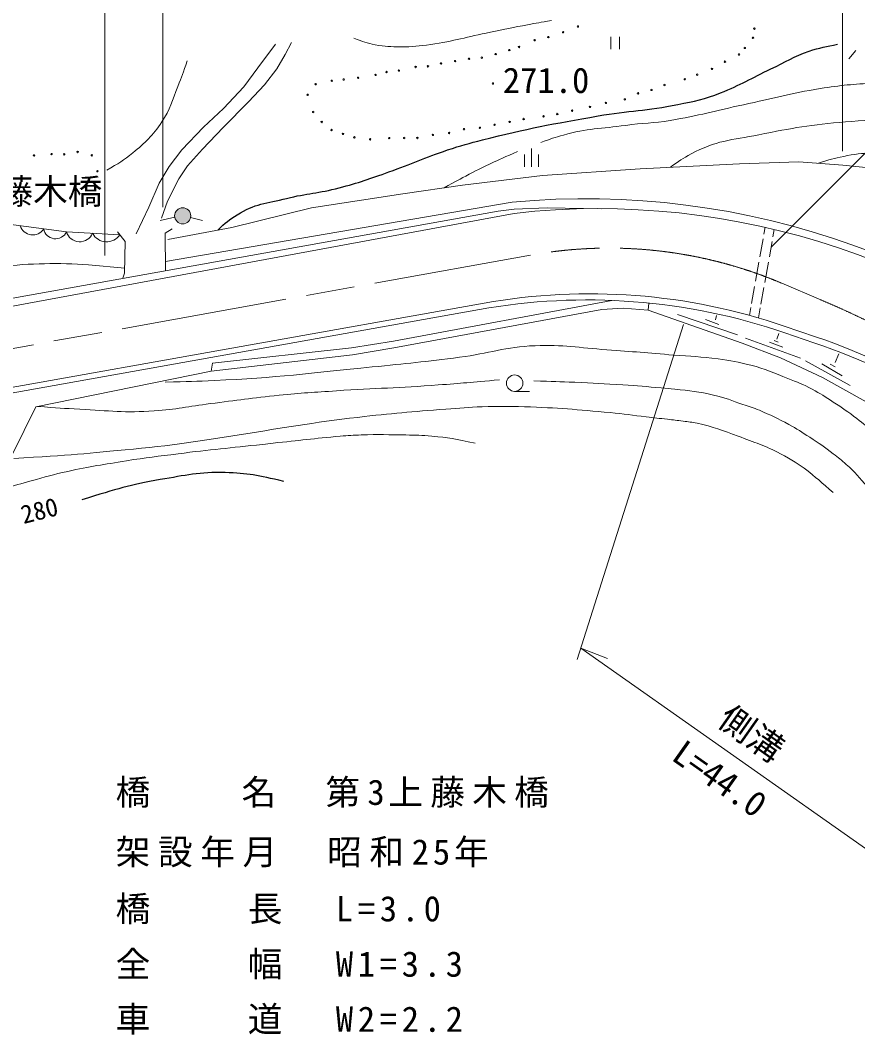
# Model space of a CAD drawing. Units: millimetres, scale not verified. Extents: x 40000 to 680000, y 20000 to 380000.
# Drawn here: x 155864 to 216246, y 264589 to 337711 of the extents above; entities that cross this region are included whole.
import ezdxf
from ezdxf.enums import TextEntityAlignment as Align

# ---------------------------------------------------------------- set-up
doc = ezdxf.new("R2010")
doc.units = ezdxf.units.MM
doc.header["$LTSCALE"] = 1000
doc.linetypes.add('CHAIN', pattern=[18.5, 12, -1.5, 3.5, -1.5])
for name, color, linetype, lineweight in [('M-BGD', 7, 'Continuous', 13), ('M-BMK', 2, 'CHAIN', 13), ('M-BMK-HTXT', 7, 'Continuous', 13), ('M-STR-HTXT', 7, 'Continuous', 13)]:
    doc.layers.add(name, color=color, linetype=linetype, lineweight=lineweight)
doc.styles.add('ＭＳ ゴシック', font='')
doc.styles.get('ＭＳ ゴシック').set_extended_font_data('MS Gothic')

msp = doc.modelspace()

# ---------------------------------------------------------------- hatches: boundary and pattern name
at = {"layer": 'M-BGD'}
msp.add_hatch(color=256, dxfattribs=at).paths.add_polyline_path([(168156, 323617, 1), (166995, 323617, 0.04739), (167005, 323508, 0.81304)])

# ---------------------------------------------------------------- linework, layer by layer
for p, q in [((198456, 336515), (198456, 335618)), ((199079, 336515), (199079, 335618)), ((216119, 335533), (215596, 334926)), ((192721, 327140), (192721, 328462)), ((192210, 328037), (192210, 327140)), ((193232, 328037), (193232, 327140)), ((191332, 324598), (166331, 320324)), ((191477, 323794), (141469, 314540)), ((165958, 323290), (167005, 323508)), ((168142, 323490), (169005, 323281)), ((209575, 322789), (209485, 322284)), ((210226, 322637), (210129, 322091)), ((209428, 321966), (209193, 320651)), ((210072, 321775), (209874, 320666)), ((209128, 320287), (208883, 318912)), ((160777, 320088), (163392, 319847)), ((209803, 320264), (209545, 318822)), ((208813, 318519), (208597, 317308)), ((209478, 318446), (209267, 317259)), ((146689, 309715), (189315, 317323)), ((146832, 309345), (188968, 316866)), ((201181, 317328), (201144, 316818)), ((208541, 316997), (208443, 316443)), ((209219, 316995), (209088, 316260)), ((207582, 315039), (203245, 316497)), ((206227, 315791), (205272, 316148)), ((205991, 316115), (206065, 316431)), ((213214, 314898), (210946, 315672)), ((213085, 314472), (211001, 315184)), ((212128, 313360), (208165, 314809)), ((210859, 314159), (209896, 314508)), ((210519, 314508), (210211, 314620)), ((210411, 314724), (210560, 315135)), ((215696, 311396), (212472, 313162)), ((214609, 313050), (214896, 313673)), ((215120, 312072), (213649, 312944)), ((214621, 312726), (214248, 312919)), ((191508, 310962), (192592, 310962))]:
    msp.add_line(p, q, dxfattribs=at)
for points in [[(164226, 322313), (165140, 324237), (165866, 325972), (166599, 327181), (167524, 328373), (169066, 330013), (170524, 331345), (171975, 332922), (172999, 334282), (174274, 335979)], [(166038, 323440), (166468, 324683), (167291, 326281), (167909, 327209), (169002, 328414), (170503, 329984), (172325, 331835), (173461, 333069), (174358, 334204), (174961, 335242), (175424, 336111)], [(166494, 321914), (171121, 322770), (176855, 324200), (183449, 325209), (187760, 325819), (193523, 326513), (200568, 326997), (207718, 327375), (212001, 327515), (215169, 327263), (219417, 326828), (228062, 325304), (231988, 323986), (234638, 322934), (237133, 321532), (239951, 319317), (243610, 315668), (245987, 312619), (246786, 311336), (248146, 309514), (249646, 307803), (250740, 306541), (252110, 304820)], [(197761, 324131), (193864, 324199), (191480, 324087), (190330, 323961), (138394, 314657)], [(163040, 322251), (159196, 322463), (154646, 323060)], [(163270, 319113), (163387, 319484), (163416, 321769), (162869, 322470)], [(166819, 322680), (166314, 322372), (166336, 319663)], [(169624, 312408), (169729, 312999), (179750, 314103), (182764, 314580), (198514, 317517)], [(201144, 316818), (199330, 316958), (197797, 316864), (182809, 314090), (179823, 313606), (169624, 312408), (156985, 309853), (154440, 304679), (146827, 304364), (143826, 306706)], [(238862, 292750), (237203, 294705), (235941, 294103), (228048, 303419), (224914, 306475), (222489, 308494), (220512, 309980), (219825, 308354), (216867, 310211), (213705, 311960), (210677, 313369), (207922, 314442), (201144, 316818)]]:
    msp.add_lwpolyline(points, dxfattribs=at)
for centre, radius in [((196071, 337263), 53.3), ((208793, 337110), 53.3), ((193940, 336496), 53.3), ((195005, 336852), 53.3), ((208695, 336451), 53.3), ((191827, 335786), 53.3), ((192949, 336272), 53.3), ((208106, 335722), 53.3), ((188220, 334936), 53.3), ((189145, 335020), 53.3), ((190145, 335272), 53.3), ((191126, 335562), 53.3), ((207685, 335246), 53.3), ((184369, 334347), 53.3), ((185257, 334393), 53.3), ((186201, 334599), 53.3), ((187219, 334767), 53.3), ((205737, 334208), 53.3), ((206676, 334727), 53.3), ((179178, 333442), 53.3), ((180220, 333566), 53.3), ((181481, 333777), 53.3), ((182275, 333982), 53.3), ((183163, 334085), 53.3), ((203774, 333465), 53.3), ((204671, 333788), 53.3), ((177161, 333102), 53.3), ((178323, 333350), 53.3), ((201376, 332694), 53.3), ((202316, 333044), 53.3), ((176585, 332342), 53.3), ((199456, 332007), 53.3), ((200409, 332442), 53.3), ((195652, 331198), 53.3), ((196942, 331470), 53.3), ((198091, 331759), 53.3), ((176982, 331097), 53.3), ((192156, 330591), 53.3), ((193595, 330787), 53.3), ((194586, 330955), 53.3), ((177599, 330381), 53.3), ((178309, 329800), 53.3), ((187857, 329862), 53.3), ((189006, 329965), 53.3), ((190062, 330180), 53.3), ((191147, 330385), 53.3), ((179129, 329524), 53.3), ((179954, 329273), 53.3), ((181090, 329133), 53.3), ((182464, 329217), 53.3), ((183543, 329231), 53.3), ((184497, 329231), 53.3), ((185613, 329451), 53.3), ((186782, 329591), 53.3), ((156857, 327967), 53.3), ((158118, 328065), 53.3), ((159030, 328051), 53.3), ((159997, 328220), 53.3), ((161021, 327981), 53.3), ((161427, 326832), 53.3), ((167575, 323617), 581), ((191508, 311554), 592)]:
    msp.add_circle(centre, radius, dxfattribs=at)
for centre, radius, start, end in [((196680, 267977), 56873, 45.11227, 95.39565), ((197541, 269536), 54596, 46.64953, 96.37687), ((156757, 323172), 934, 196.91845, 328.13386), ((158407, 322829), 870, 189.92955, 335.12276), ((160157, 322747), 1002, 196.44927, 337.23375), ((162092, 322868), 1131, 206.746, 326.93702), ((158336, 285805), 34370, 85.92675, 96.49608), ((196729, 273383), 44170, 71.14901, 100.11987), ((196935, 274634), 43364, 71.14901, 100.11987), ((197088, 267620), 49508, 45.56158, 71.14901), ((197064, 267595), 49984, 45.56158, 71.14901)]:
    msp.add_arc(centre, radius, start, end, dxfattribs=at)
for points, knots in [([(179921, 336428), (180605, 336156), (180845, 336070), (181464, 335942), (182166, 335797), (182578, 335814), (183296, 335802), (184141, 335788), (184618, 335848), (185455, 335970), (187155, 336218), (188080, 336510), (189763, 336852), (190810, 337064), (191393, 337198), (192443, 337390), (193113, 337513), (193330, 337551), (194163, 337689)], [0, 0, 0, 0, 1, 1, 1, 2, 2, 2, 3, 3, 3, 4, 4, 4, 5, 5, 5, 6, 6, 6, 6]), ([(162094, 326904), (162987, 327407), (163284, 327602), (163972, 328152), (164904, 328898), (165395, 329391), (166061, 330381), (166675, 331295), (166818, 331924), (167225, 332947), (167507, 333657), (167598, 333901), (167898, 334784)], [0, 0, 0, 0, 1, 1, 1, 2, 2, 2, 3, 3, 3, 4, 4, 4, 4]), ([(193389, 328896), (194138, 329187), (194384, 329250), (195034, 329438), (196736, 329931), (197761, 329889), (199516, 330137), (200767, 330313), (201485, 330284), (202731, 330492), (204811, 330838), (205946, 331186), (208008, 331624), (210170, 332083), (211363, 332440), (213546, 332788), (215059, 333029), (215918, 333112), (217448, 333180), (219317, 333264), (220373, 333210), (222234, 333021), (223763, 332866), (224307, 332777), (226126, 332431)], [0, 0, 0, 0, 1, 1, 1, 2, 2, 2, 3, 3, 3, 4, 4, 4, 5, 5, 5, 6, 6, 6, 7, 7, 7, 8, 8, 8, 8]), ([(202744, 327112), (203369, 327601), (203633, 327734), (204239, 328073), (205968, 329041), (207174, 329074), (209118, 329461), (211536, 329942), (212905, 330194), (215364, 330386), (217927, 330587), (219376, 330607), (221946, 330505), (224518, 330403), (225941, 330087), (228493, 329748), (229972, 329552), (230447, 329488), (232275, 329217)], [0, 0, 0, 0, 1, 1, 1, 2, 2, 2, 3, 3, 3, 4, 4, 4, 5, 5, 5, 6, 6, 6, 6]), ([(186433, 325631), (187282, 326117), (187520, 326242), (188227, 326613), (189557, 327311), (190026, 327501), (191704, 328253)], [0, 0, 0, 0, 1, 1, 1, 2, 2, 2, 2]), ([(213424, 327402), (214235, 327687), (214518, 327747), (215236, 327903), (216747, 328231), (217642, 328136), (219189, 328127), (222632, 328108), (224572, 328004), (227985, 327551), (229778, 327313), (230732, 326899), (232471, 326401), (234804, 325733), (235577, 325432), (238360, 324424)], [0, 0, 0, 0, 1, 1, 1, 2, 2, 2, 3, 3, 3, 4, 4, 4, 5, 5, 5, 5]), ([(166312, 311630), (168026, 311659), (168489, 311689), (169884, 311749), (174330, 311942), (176808, 312273), (181236, 312720), (183702, 312969), (185085, 313107), (187543, 313423), (189675, 313697), (190835, 314168), (192982, 314255), (195006, 314336), (196139, 314104), (198160, 313963), (200041, 313831), (201093, 313734), (202972, 313577), (204224, 313473), (204932, 313477), (206175, 313300), (207103, 313169), (207624, 313081), (208533, 312849), (209607, 312573), (210175, 312300), (211206, 311892), (211903, 311616), (212300, 311471), (212963, 311122), (213580, 310797), (213902, 310571), (214487, 310191), (215164, 309751), (215537, 309493), (216180, 309005), (216667, 308637), (216926, 308412), (217366, 307989), (218361, 307032), (218876, 306446), (219736, 305365), (220553, 304338), (220886, 303672), (221599, 302571), (222212, 301623), (222555, 301091), (223123, 300115), (224247, 298185), (224880, 297093), (225748, 295035), (226025, 294379), (226129, 294153), (226425, 293342)], [0, 0, 0, 0, 1, 1, 1, 2, 2, 2, 3, 3, 3, 4, 4, 4, 5, 5, 5, 6, 6, 6, 7, 7, 7, 8, 8, 8, 9, 9, 9, 10, 10, 10, 11, 11, 11, 12, 12, 12, 13, 13, 13, 14, 14, 14, 15, 15, 15, 16, 16, 16, 17, 17, 17, 18, 18, 18, 18]), ([(190423, 311802), (188290, 311600), (187733, 311556), (186006, 311423), (183143, 311204), (181532, 311199), (178667, 311003), (177048, 310892), (176138, 310856), (174524, 310687), (172581, 310484), (171499, 310324), (169561, 310077), (167983, 309877), (167110, 309662), (165523, 309552), (163433, 309406), (162253, 309569), (160161, 309678), (158965, 309740), (158573, 309761), (157102, 309876)], [0, 0, 0, 0, 1, 1, 1, 2, 2, 2, 3, 3, 3, 4, 4, 4, 5, 5, 5, 6, 6, 6, 7, 7, 7, 7]), ([(192897, 311715), (194322, 311676), (194690, 311665), (195838, 311616), (197194, 311559), (197953, 311521), (199307, 311429), (200392, 311356), (200999, 311306), (202082, 311214), (202463, 311182), (202677, 311165), (203057, 311122), (204154, 310996), (204775, 310944), (205851, 310699), (206697, 310506), (207145, 310298), (207968, 310021), (208434, 309864), (208697, 309782), (209153, 309598), (210004, 309255), (210459, 309012), (211270, 308582), (211886, 308255), (212207, 308029), (212794, 307651), (213472, 307213), (213840, 306948), (214487, 306465), (214864, 306184), (215069, 306018), (215418, 305703), (216062, 305125), (216358, 304733), (216942, 304095), (217322, 303679), (217527, 303438), (217874, 302994), (218767, 301849), (218961, 301309), (219736, 299777)], [0, 0, 0, 0, 1, 1, 1, 2, 2, 2, 3, 3, 3, 4, 4, 4, 5, 5, 5, 6, 6, 6, 7, 7, 7, 8, 8, 8, 9, 9, 9, 10, 10, 10, 11, 11, 11, 12, 12, 12, 13, 13, 13, 14, 14, 14, 14]), ([(155390, 306127), (159524, 306368), (160658, 306479), (164026, 306804), (170375, 307417), (173860, 308353), (180197, 309090), (182671, 309378), (184063, 309493), (186547, 309683), (187571, 309761), (188145, 309818), (189172, 309852), (190362, 309891), (191030, 309886), (192220, 309852), (194638, 309782), (195991, 309652), (198400, 309429), (199418, 309334), (199984, 309238), (200999, 309121), (201595, 309052), (201930, 309023), (202526, 308953), (202967, 308901), (203214, 308872), (203654, 308814), (204050, 308761), (204276, 308755), (204666, 308667), (205849, 308398), (206496, 308168), (207629, 307735), (208834, 307275), (209534, 307063), (210677, 306465), (212313, 305611), (212858, 305067), (214487, 303671)], [0, 0, 0, 0, 1, 1, 1, 2, 2, 2, 3, 3, 3, 4, 4, 4, 5, 5, 5, 6, 6, 6, 7, 7, 7, 8, 8, 8, 9, 9, 9, 10, 10, 10, 11, 11, 11, 12, 12, 12, 13, 13, 13, 13]), ([(105944, 276578), (106385, 276199), (106533, 276068), (106960, 275816), (107368, 275575), (107617, 275473), (108061, 275308), (108572, 275118), (108875, 275045), (109416, 274969), (110727, 274786), (111481, 274710), (112802, 274800), (113605, 274855), (114053, 274948), (114834, 275139), (115373, 275270), (115676, 275351), (116189, 275562), (117475, 276092), (118191, 276410), (119406, 277086), (120080, 277461), (120458, 277674), (121100, 278102), (122085, 278759), (122626, 279145), (123555, 279880), (124621, 280724), (125196, 281228), (126180, 282166), (126958, 282908), (127396, 283324), (128127, 284113), (131277, 287518), (132866, 289584), (136001, 293003), (137266, 294383), (137911, 295224), (139303, 296475), (139776, 296899), (140049, 297132), (140573, 297491), (141184, 297909), (141590, 298038), (142240, 298392), (143046, 298830), (143481, 299107), (144298, 299523), (146212, 300494), (147330, 300943), (149294, 301809), (150243, 302228), (150785, 302440), (151749, 302825), (152896, 303282), (153544, 303525), (154712, 303925), (155465, 304183), (155894, 304303), (156660, 304518), (157679, 304804), (158250, 304971), (159284, 305195), (160926, 305552), (161860, 305686), (163518, 305957), (164967, 306195), (165786, 306279), (167243, 306465), (169619, 306770), (170958, 306878), (173339, 307143), (173637, 307176), (173803, 307195), (174101, 307227), (175985, 307434), (177040, 307561), (178927, 307735), (179521, 307790), (179855, 307797), (180451, 307820), (181707, 307868), (182412, 307839), (183668, 307820), (184397, 307809), (184805, 307795), (185531, 307735), (186766, 307634), (187200, 307521), (188664, 307227)], [0, 0, 0, 0, 1, 1, 1, 2, 2, 2, 3, 3, 3, 4, 4, 4, 5, 5, 5, 6, 6, 6, 7, 7, 7, 8, 8, 8, 9, 9, 9, 10, 10, 10, 11, 11, 11, 12, 12, 12, 13, 13, 13, 14, 14, 14, 15, 15, 15, 16, 16, 16, 17, 17, 17, 18, 18, 18, 19, 19, 19, 20, 20, 20, 21, 21, 21, 22, 22, 22, 23, 23, 23, 24, 24, 24, 25, 25, 25, 26, 26, 26, 27, 27, 27, 28, 28, 28, 29, 29, 29, 30, 30, 30, 30])]:
    msp.add_open_spline(points, degree=3, knots=knots, dxfattribs=at)
at = {"layer": 'M-BGD', "lineweight": 25}
for points, knots in [([(170104, 322582), (170664, 323137), (170921, 323313), (171508, 323695), (172735, 324495), (173648, 324513), (175069, 324873), (176531, 325242), (177396, 325246), (178854, 325630), (180278, 326005), (181054, 326292), (182443, 326779), (184109, 327364), (185007, 327789), (186677, 328364), (187647, 328697), (188207, 328836), (189201, 329093), (192415, 329922), (194253, 330238), (197522, 330817), (199760, 331214), (201057, 331181), (203284, 331637), (204502, 331887), (205198, 332021), (206354, 332478), (207817, 333057), (208570, 333533), (209992, 334203), (211065, 334708), (211619, 335107), (212741, 335490), (213523, 335756), (213994, 335792), (214797, 335985), (214797, 335985), (214797, 335985), (214797, 335985)], [0, 0, 0, 0, 1, 1, 1, 2, 2, 2, 3, 3, 3, 4, 4, 4, 5, 5, 5, 6, 6, 6, 7, 7, 7, 8, 8, 8, 9, 9, 9, 10, 10, 10, 11, 11, 11, 12, 12, 12, 13, 13, 13, 13]), ([(174855, 304475), (172975, 304914), (172297, 305055), (170628, 305106), (168795, 305162), (167768, 304906), (165959, 304601), (163714, 304223), (162913, 303947), (160313, 303150)], [0, 0, 0, 0, 1, 1, 1, 2, 2, 2, 3, 3, 3, 3])]:
    msp.add_open_spline(points, degree=3, knots=knots, dxfattribs=at)
at = {"layer": 'M-BMK'}
for p, q in [((145003, 312202), (192660, 320784)), ((213578, 317567), (210778, 318754))]:
    msp.add_line(p, q, dxfattribs=at)
for centre, radius, start, end in [((198315, 289380), 31909, 67.00883, 100.20785), ((186564, 253899), 69161, 47.54166, 67.00883)]:
    msp.add_arc(centre, radius, start, end, dxfattribs=at)
at = {"layer": 'M-BMK-HTXT'}
msp.add_circle((189939, 333153), 53.3, dxfattribs=at)
at = {"layer": 'M-STR-HTXT'}
for p, q in [((161965, 320761), (161965, 345107)), ((166136, 324247), (166136, 345107)), ((215159, 328272), (215159, 345107)), ((209997, 321354), (231084, 342471)), ((203686, 315791), (196027, 291625)), ((196287, 292445), (220112, 275669)), ((196287, 292445), (198210, 291703))]:
    msp.add_line(p, q, dxfattribs=at)

# ---------------------------------------------------------------- texts
at = {"layer": 'M-BGD', "style": 'ＭＳ ゴシック'}
msp.add_text('280', height=1320, rotation=14.298, dxfattribs=at).set_placement((156195, 301014), align=Align.BOTTOM_LEFT)
at = {"layer": 'M-BMK-HTXT', "style": 'ＭＳ ゴシック'}
for s, p in [('271.0', (190660, 331921)), ('第3上藤木橋', (148041, 323910))]:
    msp.add_text(s, height=1833, dxfattribs=at).set_placement(p, align=Align.BOTTOM_LEFT)
at = {"layer": 'M-STR-HTXT', "style": 'ＭＳ ゴシック'}
for s, p in [('側溝', (205707, 286545)), ('L=44.0', (202404, 284005))]:
    msp.add_text(s, height=1833, rotation=324.849, dxfattribs=at).set_placement(p, align=Align.BOTTOM_LEFT)
at = {"layer": 'M-STR-HTXT', "char_height": 1833, "attachment_point": 7, "style": 'ＭＳ ゴシック'}
for s, insert in [('\\T1.21;橋\u3000\u3000名\u3000第3上藤木橋', (162740, 280943)), ('\\T1.22;架設年月\u3000昭和25年', (162740, 276648)), ('\\T1.27;橋\u3000\u3000長\u3000L=3.0', (162740, 272549)), ('\\T1.27;全\u3000\u3000幅\u3000W1=3.3', (162740, 268569)), ('\\T1.27;車\u3000\u3000道\u3000W2=2.2', (162740, 264589))]:
    msp.add_mtext(s, dxfattribs=dict(at, insert=insert))

doc.saveas('drawing.dxf')
